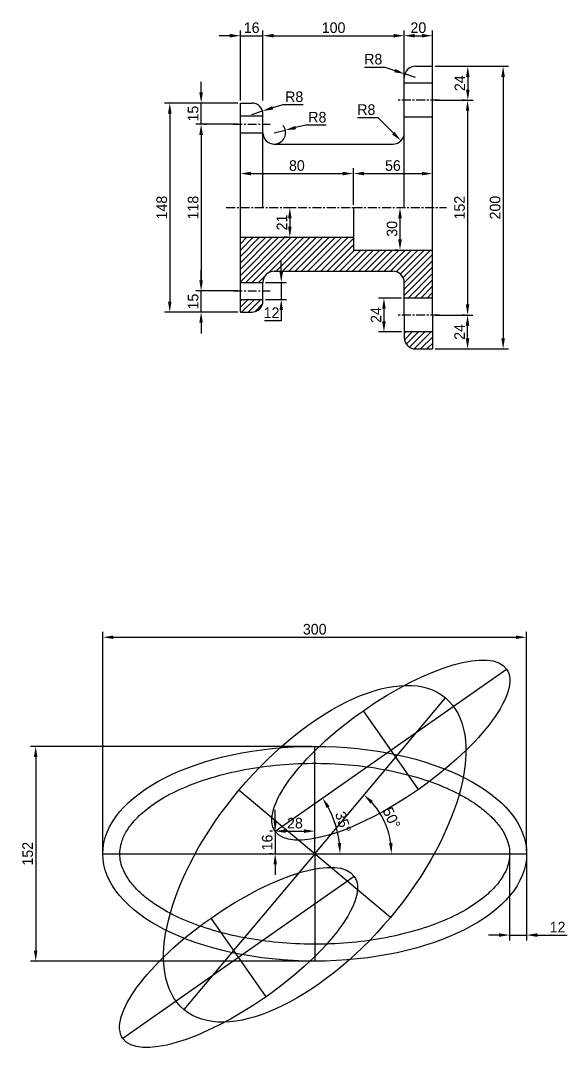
# Model space of a CAD drawing. Header units: millimetres. Extents: x -58 to 1310, y -9 to 800.
# Drawn here: x -58 to 329, y -9 to 727 of the extents above; entities that cross this region are included whole.
import ezdxf

# ---------------------------------------------------------------- set-up
doc = ezdxf.new("R2010")
doc.units = ezdxf.units.MM
doc.header["$LTSCALE"] = 0.2
doc.linetypes.add('CENTER', pattern=[50.8, 31.75, -6.35, 6.35, -6.35])
doc.layers.add('Layer1', color=1, linetype='CENTER')
doc.dimstyles.new('ISO-25', dxfattribs={"dimscale": 3, "dimtxt": 2.5, "dimasz": 2.5, "dimexe": 1.25, "dimexo": 0.625, "dimtad": 1, "dimtoh": 1, "dimtxsty": 'Standard', "dimcen": 0, "dimadec": 0, "dimazin": 0, "dimtfac": 1, "dimtmove": 0, "dimatfit": 3, "dimfxl": 1, "dimarcsym": 2})

# ---------------------------------------------------------------- blocks, each defined once
blk = doc.blocks.new('*D3')
at = {"color": 0, "lineweight": -2}
for p, q in [((0, 138.99), (0, 294.07)), ((7.5, 290.32), (292.5, 290.32)), ((300, 138.99), (300, 294.07))]:
    blk.add_line(p, q, dxfattribs=at)
at = {"color": 0}
for points in [[(7.5, 291.57), (7.5, 289.07), (0, 290.32)], [(292.5, 291.57), (292.5, 289.07), (300, 290.32)]]:
    blk.add_solid(points, dxfattribs=at)
at = {"layer": 'Defpoints', "color": 0}
for p in [(300, 290.32), (0, 137.12), (300, 137.12)]:
    blk.add_point(p, dxfattribs=at)
at = {"color": 0, "insert": (150, 295.95), "char_height": 7.5, "attachment_point": 5}
blk.add_mtext('300', dxfattribs=at)
blk = doc.blocks.new('*D4')
at = {"color": 0, "lineweight": -2}
for p, q in [((148.12, 213.12), (-51.31, 213.12)), ((-47.56, 205.62), (-47.56, 68.62)), ((148.12, 61.12), (-51.31, 61.12))]:
    blk.add_line(p, q, dxfattribs=at)
at = {"color": 0}
for points in [[(-48.81, 205.62), (-46.31, 205.62), (-47.56, 213.12)], [(-48.81, 68.62), (-46.31, 68.62), (-47.56, 61.12)]]:
    blk.add_solid(points, dxfattribs=at)
at = {"layer": 'Defpoints', "color": 0}
for p in [(150, 213.12), (-47.56, 61.12), (150, 61.12)]:
    blk.add_point(p, dxfattribs=at)
at = {"color": 0, "insert": (-53.18, 137.12), "char_height": 7.5, "attachment_point": 5, "rotation": 90}
blk.add_mtext('152', dxfattribs=at)
blk = doc.blocks.new('*D5')
at = {"color": 0, "lineweight": -2}
for p, q in [((122, 154.99), (122, 156.87)), ((150, 154.99), (150, 156.87)), ((129.5, 153.12), (142.5, 153.12))]:
    blk.add_line(p, q, dxfattribs=at)
at = {"color": 0}
for points in [[(129.5, 154.37), (129.5, 151.87), (122, 153.12)], [(142.5, 154.37), (142.5, 151.87), (150, 153.12)]]:
    blk.add_solid(points, dxfattribs=at)
at = {"layer": 'Defpoints', "color": 0}
for p in [(122, 153.12), (150, 153.12), (150, 153.12)]:
    blk.add_point(p, dxfattribs=at)
at = {"color": 0, "insert": (136, 158.74), "char_height": 7.5, "attachment_point": 5}
blk.add_mtext('28', dxfattribs=at)
blk = doc.blocks.new('*D6')
at = {"color": 0, "lineweight": -2}
for p, q in [((122, 160.62), (122, 168.12)), ((120.12, 153.12), (118.25, 153.12)), ((122, 153.12), (122, 137.12)), ((120.12, 137.12), (118.25, 137.12)), ((122, 129.62), (122, 122.12))]:
    blk.add_line(p, q, dxfattribs=at)
at = {"color": 0}
for points in [[(120.75, 160.62), (123.25, 160.62), (122, 153.12)], [(120.75, 129.62), (123.25, 129.62), (122, 137.12)]]:
    blk.add_solid(points, dxfattribs=at)
at = {"layer": 'Defpoints', "color": 0}
for p in [(122, 153.12), (122, 137.12), (122, 137.12)]:
    blk.add_point(p, dxfattribs=at)
at = {"color": 0, "insert": (116.38, 145.12), "char_height": 7.5, "attachment_point": 5, "rotation": 90}
blk.add_mtext('16', dxfattribs=at)
blk = doc.blocks.new('*D7')
at = {"color": 0, "lineweight": -2}
for p, q in [((288, 135.24), (288, 75.82)), ((300, 135.24), (300, 75.82)), ((280.5, 79.57), (273, 79.57)), ((288, 79.57), (300, 79.57)), ((307.5, 79.57), (328.75, 79.57))]:
    blk.add_line(p, q, dxfattribs=at)
at = {"color": 0}
for points in [[(280.5, 80.82), (280.5, 78.32), (288, 79.57)], [(307.5, 80.82), (307.5, 78.32), (300, 79.57)]]:
    blk.add_solid(points, dxfattribs=at)
at = {"layer": 'Defpoints', "color": 0}
for p in [(288, 137.12), (300, 137.12), (300, 79.57)]:
    blk.add_point(p, dxfattribs=at)
at = {"color": 0, "insert": (321.88, 85.2), "char_height": 7.5, "attachment_point": 5}
blk.add_mtext('12', dxfattribs=at)
blk = doc.blocks.new('*D8')
at = {"color": 0, "lineweight": -2}
blk.add_arc((99.15, 137.12), 68.74, 6.25411, 28.74589, dxfattribs=at)
at = {"color": 0}
for points in [[(158.36, 169.52), (160.48, 170.84), (155.46, 176.55)], [(168.73, 144.68), (166.24, 144.54), (167.89, 137.12)]]:
    blk.add_solid(points, dxfattribs=at)
at = {"layer": 'Defpoints', "color": 0}
for p in [(285.83, 267.83), (122, 153.12), (166.47, 151.02), (0, 137.12), (300, 137.12)]:
    blk.add_point(p, dxfattribs=at)
at = {"color": 0, "insert": (170.08, 159.48), "char_height": 7.5, "attachment_point": 5, "rotation": 287.5}
blk.add_mtext('35°', dxfattribs=at)
blk = doc.blocks.new('*D9')
at = {"color": 0, "lineweight": -2}
blk.add_arc((150, 137.12), 54.34, 7.91395, 42.08605, dxfattribs=at)
at = {"color": 0}
for points in [[(189.46, 172.64), (191.2, 174.44), (184.93, 178.75)], [(205.07, 144.69), (202.58, 144.52), (204.34, 137.12)]]:
    blk.add_solid(points, dxfattribs=at)
at = {"layer": 'Defpoints', "color": 0}
for p in [(242.56, 247.43), (202.06, 152.7), (0, 137.12), (150, 137.12), (300, 137.12)]:
    blk.add_point(p, dxfattribs=at)
at = {"color": 0, "insert": (204.35, 162.46), "char_height": 7.5, "attachment_point": 5, "rotation": 295}
blk.add_mtext('50°', dxfattribs=at)
blk = doc.blocks.new('*D63')
at = {"color": 0, "lineweight": -2}
for p, q in [((89.86, 716), (82.36, 716)), ((97.36, 670.22), (97.36, 719.75)), ((97.36, 716), (113.36, 716)), ((113.36, 670.22), (113.36, 719.75)), ((120.86, 716), (128.36, 716))]:
    blk.add_line(p, q, dxfattribs=at)
at = {"color": 0}
for points in [[(89.86, 717.25), (89.86, 714.75), (97.36, 716)], [(120.86, 717.25), (120.86, 714.75), (113.36, 716)]]:
    blk.add_solid(points, dxfattribs=at)
at = {"layer": 'Defpoints', "color": 0}
for p in [(113.36, 716), (97.36, 668.34), (113.36, 668.34)]:
    blk.add_point(p, dxfattribs=at)
at = {"color": 0, "insert": (105.36, 721.62), "char_height": 7.5, "attachment_point": 5}
blk.add_mtext('16', dxfattribs=at)
blk = doc.blocks.new('*D64')
at = {"color": 0, "lineweight": -2}
for p, q in [((113.36, 670.22), (113.36, 719.75)), ((120.86, 716), (205.86, 716)), ((213.36, 670.22), (213.36, 719.75))]:
    blk.add_line(p, q, dxfattribs=at)
at = {"color": 0}
for points in [[(120.86, 717.25), (120.86, 714.75), (113.36, 716)], [(205.86, 717.25), (205.86, 714.75), (213.36, 716)]]:
    blk.add_solid(points, dxfattribs=at)
at = {"layer": 'Defpoints', "color": 0}
for p in [(213.36, 716), (113.36, 668.34), (213.36, 668.34)]:
    blk.add_point(p, dxfattribs=at)
at = {"color": 0, "insert": (163.36, 721.62), "char_height": 7.5, "attachment_point": 5}
blk.add_mtext('100', dxfattribs=at)
blk = doc.blocks.new('*D65')
at = {"color": 0, "lineweight": -2}
for p, q in [((213.36, 684.22), (213.36, 719.75)), ((220.86, 716), (225.86, 716)), ((233.36, 684.22), (233.36, 719.75))]:
    blk.add_line(p, q, dxfattribs=at)
at = {"color": 0}
for points in [[(220.86, 717.25), (220.86, 714.75), (213.36, 716)], [(225.86, 717.25), (225.86, 714.75), (233.36, 716)]]:
    blk.add_solid(points, dxfattribs=at)
at = {"layer": 'Defpoints', "color": 0}
for p in [(233.36, 716), (213.36, 682.34), (233.36, 682.34)]:
    blk.add_point(p, dxfattribs=at)
at = {"color": 0, "insert": (223.36, 721.62), "char_height": 7.5, "attachment_point": 5}
blk.add_mtext('20', dxfattribs=at)
blk = doc.blocks.new('*D66')
at = {"color": 0, "lineweight": -2}
for p, q in [((95.49, 668.34), (43.62, 668.34)), ((47.37, 660.84), (47.37, 527.84)), ((95.49, 520.34), (43.62, 520.34))]:
    blk.add_line(p, q, dxfattribs=at)
at = {"color": 0}
for points in [[(46.12, 660.84), (48.62, 660.84), (47.37, 668.34)], [(46.12, 527.84), (48.62, 527.84), (47.37, 520.34)]]:
    blk.add_solid(points, dxfattribs=at)
at = {"layer": 'Defpoints', "color": 0}
for p in [(97.36, 668.34), (47.37, 520.34), (97.36, 520.34)]:
    blk.add_point(p, dxfattribs=at)
at = {"color": 0, "insert": (41.74, 594.34), "char_height": 7.5, "attachment_point": 5, "rotation": 90}
blk.add_mtext('148', dxfattribs=at)
blk = doc.blocks.new('*D67')
at = {"color": 0, "lineweight": -2}
for p, q in [((69.55, 675.84), (69.55, 683.34)), ((95.49, 668.34), (65.8, 668.34)), ((69.55, 653.34), (69.55, 668.34)), ((95.49, 653.34), (65.8, 653.34)), ((69.55, 645.84), (69.55, 638.34))]:
    blk.add_line(p, q, dxfattribs=at)
at = {"color": 0}
for points in [[(68.3, 675.84), (70.8, 675.84), (69.55, 668.34)], [(68.3, 645.84), (70.8, 645.84), (69.55, 653.34)]]:
    blk.add_solid(points, dxfattribs=at)
at = {"layer": 'Defpoints', "color": 0}
for p in [(69.55, 668.34), (97.36, 668.34), (97.36, 653.34)]:
    blk.add_point(p, dxfattribs=at)
at = {"color": 0, "insert": (63.93, 660.84), "char_height": 7.5, "attachment_point": 5, "rotation": 90}
blk.add_mtext('15', dxfattribs=at)
blk = doc.blocks.new('*D68')
at = {"color": 0, "lineweight": -2}
for p, q in [((69.55, 542.84), (69.55, 550.34)), ((95.49, 535.34), (65.8, 535.34)), ((69.55, 520.34), (69.55, 535.34)), ((95.49, 520.34), (65.8, 520.34)), ((69.55, 512.84), (69.55, 505.34))]:
    blk.add_line(p, q, dxfattribs=at)
at = {"color": 0}
for points in [[(68.3, 542.84), (70.8, 542.84), (69.55, 535.34)], [(68.3, 512.84), (70.8, 512.84), (69.55, 520.34)]]:
    blk.add_solid(points, dxfattribs=at)
at = {"layer": 'Defpoints', "color": 0}
for p in [(69.55, 535.34), (97.36, 535.34), (97.36, 520.34)]:
    blk.add_point(p, dxfattribs=at)
at = {"color": 0, "insert": (63.93, 527.84), "char_height": 7.5, "attachment_point": 5, "rotation": 90}
blk.add_mtext('15', dxfattribs=at)
blk = doc.blocks.new('*D69')
at = {"color": 0, "lineweight": -2}
for p, q in [((71.43, 653.34), (73.3, 653.34)), ((69.55, 645.84), (69.55, 542.84)), ((67.68, 535.34), (65.8, 535.34))]:
    blk.add_line(p, q, dxfattribs=at)
at = {"color": 0}
for points in [[(68.3, 645.84), (70.8, 645.84), (69.55, 653.34)], [(68.3, 542.84), (70.8, 542.84), (69.55, 535.34)]]:
    blk.add_solid(points, dxfattribs=at)
at = {"layer": 'Defpoints', "color": 0}
for p in [(69.55, 653.34), (69.55, 535.34), (69.55, 535.34)]:
    blk.add_point(p, dxfattribs=at)
at = {"color": 0, "insert": (63.93, 594.34), "char_height": 7.5, "attachment_point": 5, "rotation": 90}
blk.add_mtext('118', dxfattribs=at)
blk = doc.blocks.new('*D70')
at = {"color": 0, "lineweight": -2}
for p, q in [((105.36, 660.34), (113.01, 662.71)), ((127.34, 667.14), (120.17, 664.92)), ((141.71, 667.14), (127.34, 667.14))]:
    blk.add_line(p, q, dxfattribs=at)
at = {"color": 0}
blk.add_solid([(119.8, 666.12), (120.54, 663.73), (113.01, 662.71)], dxfattribs=at)
at = {"layer": 'Defpoints', "color": 0}
for p in [(113.01, 662.71), (105.36, 660.34)]:
    blk.add_point(p, dxfattribs=at)
at = {"color": 0, "insert": (135.46, 672.76), "char_height": 7.5, "attachment_point": 5}
blk.add_mtext('R8', dxfattribs=at)
blk = doc.blocks.new('*D71')
at = {"color": 0, "lineweight": -2}
for p, q in [((121.36, 647.34), (129.15, 649.19)), ((143.74, 652.65), (136.45, 650.92)), ((158.12, 652.65), (143.74, 652.65))]:
    blk.add_line(p, q, dxfattribs=at)
blk.add_arc((121.36, 647.34), 8, 283.4287, 40.19867, dxfattribs=at)
at = {"color": 0}
blk.add_solid([(136.16, 652.13), (136.73, 649.7), (129.15, 649.19)], dxfattribs=at)
at = {"layer": 'Defpoints', "color": 0}
for p in [(121.36, 647.34), (129.15, 649.19)]:
    blk.add_point(p, dxfattribs=at)
at = {"color": 0, "insert": (151.87, 658.27), "char_height": 7.5, "attachment_point": 5}
blk.add_mtext('R8', dxfattribs=at)
blk = doc.blocks.new('*D72')
at = {"color": 0, "lineweight": -2}
for p, q in [((180.29, 658.04), (194.67, 658.04)), ((194.67, 658.04), (205.72, 646.99))]:
    blk.add_line(p, q, dxfattribs=at)
at = {"color": 0}
blk.add_solid([(206.6, 647.87), (204.83, 646.1), (211.02, 641.68)], dxfattribs=at)
at = {"layer": 'Defpoints', "color": 0}
for p in [(205.36, 647.34), (211.02, 641.68)]:
    blk.add_point(p, dxfattribs=at)
at = {"color": 0, "insert": (186.54, 663.66), "char_height": 7.5, "attachment_point": 5}
blk.add_mtext('R8', dxfattribs=at)
blk = doc.blocks.new('*D73')
at = {"color": 0, "lineweight": -2}
for p, q in [((185.2, 693.72), (199.58, 693.72)), ((199.58, 693.72), (206.68, 691.31)), ((221.36, 686.34), (213.79, 688.91))]:
    blk.add_line(p, q, dxfattribs=at)
at = {"color": 0}
blk.add_solid([(207.08, 692.49), (206.28, 690.13), (213.79, 688.91)], dxfattribs=at)
at = {"layer": 'Defpoints', "color": 0}
for p in [(213.79, 688.91), (221.36, 686.34)]:
    blk.add_point(p, dxfattribs=at)
at = {"color": 0, "insert": (191.45, 699.34), "char_height": 7.5, "attachment_point": 5}
blk.add_mtext('R8', dxfattribs=at)
blk = doc.blocks.new('*D75')
at = {"color": 0, "lineweight": -2}
for p, q in [((235.24, 694.34), (262.11, 694.34)), ((258.36, 686.84), (258.36, 677.84)), ((235.24, 670.34), (262.11, 670.34))]:
    blk.add_line(p, q, dxfattribs=at)
at = {"color": 0}
for points in [[(257.11, 686.84), (259.61, 686.84), (258.36, 694.34)], [(257.11, 677.84), (259.61, 677.84), (258.36, 670.34)]]:
    blk.add_solid(points, dxfattribs=at)
at = {"layer": 'Defpoints', "color": 0}
for p in [(233.36, 694.34), (233.36, 670.34), (258.36, 670.34)]:
    blk.add_point(p, dxfattribs=at)
at = {"color": 0, "insert": (252.74, 682.34), "char_height": 7.5, "attachment_point": 5, "rotation": 90}
blk.add_mtext('24', dxfattribs=at)
blk = doc.blocks.new('*D76')
at = {"color": 0, "lineweight": -2}
for p, q in [((235.24, 518.34), (261.94, 518.34)), ((258.19, 501.84), (258.19, 510.84)), ((235.24, 494.34), (261.94, 494.34))]:
    blk.add_line(p, q, dxfattribs=at)
at = {"color": 0}
for points in [[(256.94, 510.84), (259.44, 510.84), (258.19, 518.34)], [(256.94, 501.84), (259.44, 501.84), (258.19, 494.34)]]:
    blk.add_solid(points, dxfattribs=at)
at = {"layer": 'Defpoints', "color": 0}
for p in [(233.36, 518.34), (258.19, 518.34), (233.36, 494.34)]:
    blk.add_point(p, dxfattribs=at)
at = {"color": 0, "insert": (252.56, 506.34), "char_height": 7.5, "attachment_point": 5, "rotation": 90}
blk.add_mtext('24', dxfattribs=at)
blk = doc.blocks.new('*D77')
at = {"color": 0, "lineweight": -2}
for p, q in [((256.49, 670.34), (254.44, 670.34)), ((258.19, 662.84), (258.19, 525.84)), ((256.31, 518.34), (254.44, 518.34))]:
    blk.add_line(p, q, dxfattribs=at)
at = {"color": 0}
for points in [[(256.94, 662.84), (259.44, 662.84), (258.19, 670.34)], [(256.94, 525.84), (259.44, 525.84), (258.19, 518.34)]]:
    blk.add_solid(points, dxfattribs=at)
at = {"layer": 'Defpoints', "color": 0}
for p in [(258.36, 670.34), (258.19, 518.34), (258.19, 518.34)]:
    blk.add_point(p, dxfattribs=at)
at = {"color": 0, "insert": (252.56, 594.34), "char_height": 7.5, "attachment_point": 5, "rotation": 90}
blk.add_mtext('152', dxfattribs=at)
blk = doc.blocks.new('*D78')
at = {"color": 0, "lineweight": -2}
for p, q in [((235.24, 694.34), (287.11, 694.34)), ((283.36, 686.84), (283.36, 501.84)), ((235.24, 494.34), (287.11, 494.34))]:
    blk.add_line(p, q, dxfattribs=at)
at = {"color": 0}
for points in [[(282.11, 686.84), (284.61, 686.84), (283.36, 694.34)], [(282.11, 501.84), (284.61, 501.84), (283.36, 494.34)]]:
    blk.add_solid(points, dxfattribs=at)
at = {"layer": 'Defpoints', "color": 0}
for p in [(233.36, 694.34), (233.36, 494.34), (283.36, 494.34)]:
    blk.add_point(p, dxfattribs=at)
at = {"color": 0, "insert": (277.73, 594.34), "char_height": 7.5, "attachment_point": 5, "rotation": 90}
blk.add_mtext('200', dxfattribs=at)
blk = doc.blocks.new('*D79')
at = {"color": 0, "lineweight": -2}
for p, q in [((134.24, 594.34), (136.11, 594.34)), ((132.36, 586.84), (132.36, 580.84)), ((130.49, 573.34), (128.61, 573.34))]:
    blk.add_line(p, q, dxfattribs=at)
at = {"color": 0}
for points in [[(131.11, 586.84), (133.61, 586.84), (132.36, 594.34)], [(131.11, 580.84), (133.61, 580.84), (132.36, 573.34)]]:
    blk.add_solid(points, dxfattribs=at)
at = {"layer": 'Defpoints', "color": 0}
for p in [(132.36, 594.34), (132.36, 573.34), (132.36, 573.34)]:
    blk.add_point(p, dxfattribs=at)
at = {"color": 0, "insert": (126.74, 583.84), "char_height": 7.5, "attachment_point": 5, "rotation": 90}
blk.add_mtext('21', dxfattribs=at)
blk = doc.blocks.new('*D80')
at = {"color": 0, "lineweight": -2}
for p, q in [((212.24, 594.34), (214.11, 594.34)), ((210.36, 586.84), (210.36, 571.84)), ((208.49, 564.34), (206.61, 564.34))]:
    blk.add_line(p, q, dxfattribs=at)
at = {"color": 0}
for points in [[(209.11, 586.84), (211.61, 586.84), (210.36, 594.34)], [(209.11, 571.84), (211.61, 571.84), (210.36, 564.34)]]:
    blk.add_solid(points, dxfattribs=at)
at = {"layer": 'Defpoints', "color": 0}
for p in [(210.36, 594.34), (210.36, 564.34), (210.36, 564.34)]:
    blk.add_point(p, dxfattribs=at)
at = {"color": 0, "insert": (204.74, 579.34), "char_height": 7.5, "attachment_point": 5, "rotation": 90}
blk.add_mtext('30', dxfattribs=at)
blk = doc.blocks.new('*D81')
at = {"color": 0, "lineweight": -2}
for p, q in [((126.28, 548.84), (126.28, 556.34)), ((115.24, 541.34), (130.03, 541.34)), ((126.28, 541.34), (126.28, 529.34)), ((115.24, 529.34), (130.03, 529.34)), ((126.28, 521.84), (126.28, 514.34)), ((126.28, 514.34), (114.41, 514.34))]:
    blk.add_line(p, q, dxfattribs=at)
at = {"color": 0}
for points in [[(125.03, 548.84), (127.53, 548.84), (126.28, 541.34)], [(125.03, 521.84), (127.53, 521.84), (126.28, 529.34)]]:
    blk.add_solid(points, dxfattribs=at)
at = {"layer": 'Defpoints', "color": 0}
for p in [(113.36, 541.34), (113.36, 529.34), (126.28, 529.34)]:
    blk.add_point(p, dxfattribs=at)
at = {"color": 0, "insert": (119.41, 519.97), "char_height": 7.5, "attachment_point": 5}
blk.add_mtext('12', dxfattribs=at)
blk = doc.blocks.new('*D82')
at = {"color": 0, "lineweight": -2}
for p, q in [((211.49, 530.34), (195.26, 530.34)), ((199.01, 522.84), (199.01, 513.84)), ((211.49, 506.34), (195.26, 506.34))]:
    blk.add_line(p, q, dxfattribs=at)
at = {"color": 0}
for points in [[(197.76, 522.84), (200.26, 522.84), (199.01, 530.34)], [(197.76, 513.84), (200.26, 513.84), (199.01, 506.34)]]:
    blk.add_solid(points, dxfattribs=at)
at = {"layer": 'Defpoints', "color": 0}
for p in [(213.36, 530.34), (199.01, 506.34), (213.36, 506.34)]:
    blk.add_point(p, dxfattribs=at)
at = {"color": 0, "insert": (193.38, 518.34), "char_height": 7.5, "attachment_point": 5, "rotation": 90}
blk.add_mtext('24', dxfattribs=at)
blk = doc.blocks.new('*D83')
at = {"color": 0, "lineweight": -2}
for p, q in [((97.36, 596.22), (97.36, 622.18)), ((104.86, 618.43), (169.86, 618.43)), ((177.36, 596.22), (177.36, 622.18))]:
    blk.add_line(p, q, dxfattribs=at)
at = {"color": 0}
for points in [[(104.86, 619.68), (104.86, 617.18), (97.36, 618.43)], [(169.86, 619.68), (169.86, 617.18), (177.36, 618.43)]]:
    blk.add_solid(points, dxfattribs=at)
at = {"layer": 'Defpoints', "color": 0}
for p in [(177.36, 618.43), (97.36, 594.34), (177.36, 594.34)]:
    blk.add_point(p, dxfattribs=at)
at = {"color": 0, "insert": (137.36, 624.06), "char_height": 7.5, "attachment_point": 5}
blk.add_mtext('80', dxfattribs=at)
blk = doc.blocks.new('*D84')
at = {"color": 0, "lineweight": -2}
for p, q in [((177.36, 596.22), (177.36, 622.18)), ((184.86, 618.43), (225.86, 618.43)), ((233.36, 596.22), (233.36, 622.18))]:
    blk.add_line(p, q, dxfattribs=at)
at = {"color": 0}
for points in [[(184.86, 619.68), (184.86, 617.18), (177.36, 618.43)], [(225.86, 619.68), (225.86, 617.18), (233.36, 618.43)]]:
    blk.add_solid(points, dxfattribs=at)
at = {"layer": 'Defpoints', "color": 0}
for p in [(233.36, 618.43), (177.36, 594.34), (233.36, 594.34)]:
    blk.add_point(p, dxfattribs=at)
at = {"color": 0, "insert": (205.36, 624.06), "char_height": 7.5, "attachment_point": 5}
blk.add_mtext('56', dxfattribs=at)

msp = doc.modelspace()

# ---------------------------------------------------------------- hatches: boundary and pattern name
h = msp.add_hatch()
h.set_pattern_fill('ANSI31', color=256, style=0)
h.paths.add_polyline_path([(233.365, 564.342), (177.365, 564.342), (177.365, 573.342), (97.365, 573.342), (97.365, 541.342), (113.365, 541.342, -0.4142136), (121.365, 549.342), (205.365, 549.342, -0.4142136), (213.365, 541.342), (213.365, 530.342), (233.365, 530.342)])
h.paths.add_polyline_path([(233.365, 506.342), (213.365, 506.342), (213.365, 502.342, 0.4142136), (221.365, 494.342), (233.365, 494.342)])
h.paths.add_polyline_path([(113.365, 528.342), (113.365, 529.342), (97.365, 529.342), (97.365, 520.342), (105.365, 520.342, 0.4142136)])

# ---------------------------------------------------------------- linework, layer by layer
for p, q in [((221.365, 694.342), (233.365, 694.342)), ((233.365, 670.342), (233.365, 694.342)), ((213.365, 670.342), (213.365, 686.342)), ((233.365, 682.342), (213.365, 682.342)), ((213.365, 594.342), (213.365, 670.342)), ((233.365, 518.342), (233.365, 670.342)), ((97.365, 653.342), (97.365, 668.342)), ((97.365, 668.342), (105.365, 668.342)), ((97.365, 659.342), (113.365, 659.342)), ((113.365, 653.342), (113.365, 660.342)), ((233.365, 658.342), (213.365, 658.342)), ((97.365, 535.342), (97.365, 653.342)), ((97.365, 647.342), (113.365, 647.342)), ((113.365, 594.342), (113.365, 653.342)), ((121.365, 639.342), (205.365, 639.342)), ((177.365, 594.342), (177.365, 564.342)), ((97.365, 573.342), (177.365, 573.342)), ((177.365, 564.342), (233.365, 564.342)), ((121.365, 549.342), (205.365, 549.342)), ((97.365, 541.342), (113.365, 541.342)), ((113.365, 535.342), (113.365, 541.342)), ((213.365, 518.342), (213.365, 541.342)), ((97.365, 520.342), (97.365, 535.342)), ((113.365, 528.342), (113.365, 535.342)), ((233.365, 530.342), (213.365, 530.342)), ((97.365, 529.342), (113.365, 529.342)), ((97.365, 520.342), (105.365, 520.342)), ((213.365, 518.342), (213.365, 502.342)), ((233.365, 518.342), (233.365, 494.342)), ((233.365, 506.342), (213.365, 506.342)), ((221.365, 494.342), (233.365, 494.342)), ((122, 153.119), (285.83, 267.835)), ((150, 137.119), (242.561, 247.43)), ((223.417, 182.626), (184.414, 238.328)), ((150, 137.119), (150, 213.119)), ((203.623, 92.124), (96.377, 182.115)), ((0, 137.119), (300, 137.119)), ((150, 137.119), (57.439, 26.809)), ((150, 137.119), (150, 61.119)), ((178, 121.119), (14.17, 6.404)), ((115.586, 35.911), (76.583, 91.613))]:
    msp.add_line(p, q)
for centre, start, end in [((221.365, 686.342), 90, 180), ((105.365, 660.342), 0, 90), ((121.365, 647.342), 180, 270), ((205.365, 647.342), 270, 0), ((121.365, 541.342), 90, 180), ((205.365, 541.342), 0, 90), ((105.365, 528.342), 270, 0), ((221.365, 502.342), 180, 270)]:
    msp.add_arc(centre, 8, start, end)
for centre, major_axis, ratio in [((203.915, 210.477), (-81.915, -57.358), 0.34), ((150, 137.119), (-92.561, -110.31), 0.4861111), ((150, 137.119), (-150, 0), 0.5066667), ((96.085, 63.762), (81.915, 57.358), 0.34)]:
    msp.add_ellipse(centre, major_axis=major_axis, ratio=ratio)
msp.add_open_spline([(12, 137.119), (12, 135.141), (12.219, 133.161), (13.125, 129.134), (13.813, 127.087), (15.718, 122.907), (16.936, 120.776), (19.948, 116.467), (21.742, 114.29), (25.919, 109.952), (28.301, 107.792), (33.634, 103.551), (36.586, 101.47), (44.681, 96.407), (50.17, 93.513), (62.186, 88.195), (68.713, 85.77), (82.583, 81.501), (89.925, 79.656), (105.181, 76.623), (113.094, 75.435), (129.233, 73.762), (137.459, 73.277), (153.957, 73.027), (162.229, 73.263), (178.553, 74.447), (186.605, 75.395), (202.225, 77.968), (209.794, 79.592), (224.199, 83.45), (231.035, 85.684), (243.744, 90.664), (249.616, 93.41), (260.197, 99.276), (264.904, 102.396), (272.265, 108.235), (275.136, 110.921), (279.975, 116.297), (281.943, 118.985), (284.768, 123.826), (285.755, 125.994), (287.193, 130.24), (287.645, 132.318), (288.071, 136.434), (288.046, 138.473), (287.514, 142.598), (287.007, 144.684), (285.452, 148.949), (284.402, 151.127), (281.698, 155.552), (280.043, 157.798), (276.103, 162.296), (273.817, 164.547), (268.626, 168.981), (265.721, 171.165), (259.33, 175.4), (255.843, 177.451), (246.32, 182.423), (239.921, 185.215), (226.113, 190.205), (218.703, 192.403), (203.149, 196.099), (195.004, 197.598), (178.275, 199.832), (169.69, 200.567), (152.389, 201.242), (143.672, 201.181), (126.418, 200.268), (117.88, 199.415), (101.29, 196.952), (93.238, 195.342), (77.912, 191.437), (70.638, 189.142), (57.14, 183.977), (50.916, 181.107), (39.753, 174.95), (34.815, 171.664), (27.36, 165.668), (24.547, 163), (19.811, 157.666), (17.888, 155.001), (14.885, 149.776), (13.803, 147.219), (12.5, 142.663), (12.158, 140.643), (12.014, 138.129), (12, 137.624), (12, 137.119)], degree=3, knots=[0, 0, 0, 0, 0.1134656, 0.1134656, 0.2269312, 0.2269312, 0.3403968, 0.3403968, 0.4538624, 0.4538624, 0.5673281, 0.5673281, 0.6807937, 0.6807937, 0.8528288, 0.8528288, 1.0248639, 1.0248639, 1.1968991, 1.1968991, 1.3689342, 1.3689342, 1.5409693, 1.5409693, 1.7130045, 1.7130045, 1.8850396, 1.8850396, 2.0570747, 2.0570747, 2.2291099, 2.2291099, 2.401145, 2.401145, 2.5731801, 2.5731801, 2.7136637, 2.7136637, 2.8541474, 2.8541474, 2.9716842, 2.9716842, 3.089221, 3.089221, 3.2067579, 3.2067579, 3.3242947, 3.3242947, 3.4418315, 3.4418315, 3.5593683, 3.5593683, 3.6769052, 3.6769052, 3.794442, 3.794442, 3.9119788, 3.9119788, 4.0928844, 4.0928844, 4.2737899, 4.2737899, 4.4546954, 4.4546954, 4.6356009, 4.6356009, 4.8165065, 4.8165065, 4.997412, 4.997412, 5.1783175, 5.1783175, 5.359223, 5.359223, 5.5401286, 5.5401286, 5.7210341, 5.7210341, 5.860427, 5.860427, 5.99982, 5.99982, 6.1392129, 6.1392129, 6.254231, 6.254231, 6.2831853, 6.2831853, 6.2831853, 6.2831853])
at = {"layer": 'Layer1'}
for p, q in [((238.365, 670.342), (208.365, 670.342)), ((92.365, 653.342), (118.365, 653.342)), ((87.365, 594.342), (177.365, 594.342)), ((177.365, 594.342), (243.365, 594.342)), ((92.365, 535.342), (118.365, 535.342)), ((238.365, 518.342), (208.365, 518.342))]:
    msp.add_line(p, q, dxfattribs=at)

# ---------------------------------------------------------------- dimensions: what is measured, and where the dimension line sits
for base, p1, p2, picture, middle in [((113.365, 715.998), (97.365, 668.342), (113.365, 668.342), '*D63', (105.365, 721.623)), ((213.365, 715.998), (113.365, 668.342), (213.365, 668.342), '*D64', (163.365, 721.623)), ((233.365, 715.998), (213.365, 682.342), (233.365, 682.342), '*D65', (223.365, 721.623)), ((177.365, 618.431), (97.365, 594.342), (177.365, 594.342), '*D83', (137.365, 624.056)), ((233.365, 618.431), (177.365, 594.342), (233.365, 594.342), '*D84', (205.365, 624.056)), ((300, 290.324), (0, 137.119), (300, 137.119), '*D3', (150, 295.949)), ((150, 153.119), (122, 153.119), (150, 153.119), '*D5', (136, 158.744)), ((300, 79.574), (288.001, 137.119), (300, 137.119), '*D7', (321.875, 85.199))]:
    dim = msp.add_linear_dim(base=base, p1=p1, p2=p2, dimstyle='ISO-25')
    dim.commit()
    dim.dimension.update_dxf_attribs({"geometry": picture, "text_midpoint": middle})
for center, mpoint, picture, middle in [((221.365, 686.342), (213.787, 688.906), '*D73', (191.454, 699.341)), ((105.365, 660.342), (113.007, 662.706), '*D70', (135.462, 672.764)), ((121.365, 647.342), (129.149, 649.188), '*D71', (151.869, 658.274))]:
    dim = msp.add_radius_dim(center=center, mpoint=mpoint, dimstyle='ISO-25')
    dim.commit()
    dim.dimension.update_dxf_attribs({"geometry": picture, "text_midpoint": middle})
for base, p1, p2, picture, middle in [((258.364, 670.342), (233.365, 694.342), (233.365, 670.342), '*D75', (252.739, 682.342)), ((283.356, 494.342), (233.365, 694.342), (233.365, 494.342), '*D78', (277.731, 594.342)), ((69.554, 668.342), (97.365, 653.342), (97.365, 668.342), '*D67', (63.929, 660.842)), ((258.189, 518.342), (258.364, 670.342), (258.189, 518.342), '*D77', (252.564, 594.342)), ((47.368, 520.342), (97.365, 668.342), (97.365, 520.342), '*D66', (41.743, 594.342)), ((69.554, 535.342), (69.554, 653.342), (69.554, 535.342), '*D69', (63.929, 594.342)), ((132.365, 573.342), (132.365, 594.342), (132.365, 573.342), '*D79', (126.74, 583.842)), ((210.365, 564.342), (210.365, 594.342), (210.365, 564.342), '*D80', (204.74, 579.342)), ((126.284, 529.342), (113.365, 541.342), (113.365, 529.342), '*D81', (119.409, 519.967)), ((69.554, 535.342), (97.365, 520.342), (97.365, 535.342), '*D68', (63.929, 527.842)), ((199.01, 506.342), (213.365, 530.342), (213.365, 506.342), '*D82', (193.385, 518.342)), ((258.189, 518.342), (233.365, 494.342), (233.365, 518.342), '*D76', (252.564, 506.342)), ((-47.557, 61.119), (150, 213.119), (150, 61.119), '*D4', (-53.182, 137.119)), ((122, 137.119), (122, 153.119), (122, 137.119), '*D6', (116.375, 145.119))]:
    dim = msp.add_linear_dim(base=base, p1=p1, p2=p2, angle=90, dimstyle='ISO-25')
    dim.commit()
    dim.dimension.update_dxf_attribs({"geometry": picture, "text_midpoint": middle})
dim = msp.add_radius_dim(center=(205.365, 647.342), mpoint=(211.022, 641.685), dimstyle='ISO-25')
dim.commit()
dim.dimension.update_dxf_attribs({"geometry": '*D72', "text_midpoint": (186.545, 658.037), "dimtype": 164})
for base, line2, picture, middle in [((166.473, 151.021), ((122, 153.119), (285.83, 267.835)), '*D8', (170.076, 159.483)), ((202.059, 152.705), ((150, 137.119), (242.561, 247.43)), '*D9', (204.349, 162.463))]:
    dim = msp.add_angular_dim_2l(base=base, line1=((0, 137.119), (300, 137.119)), line2=line2, dimstyle='ISO-25')
    dim.commit()
    dim.dimension.update_dxf_attribs({"geometry": picture, "text_midpoint": middle})

doc.saveas('drawing.dxf')
